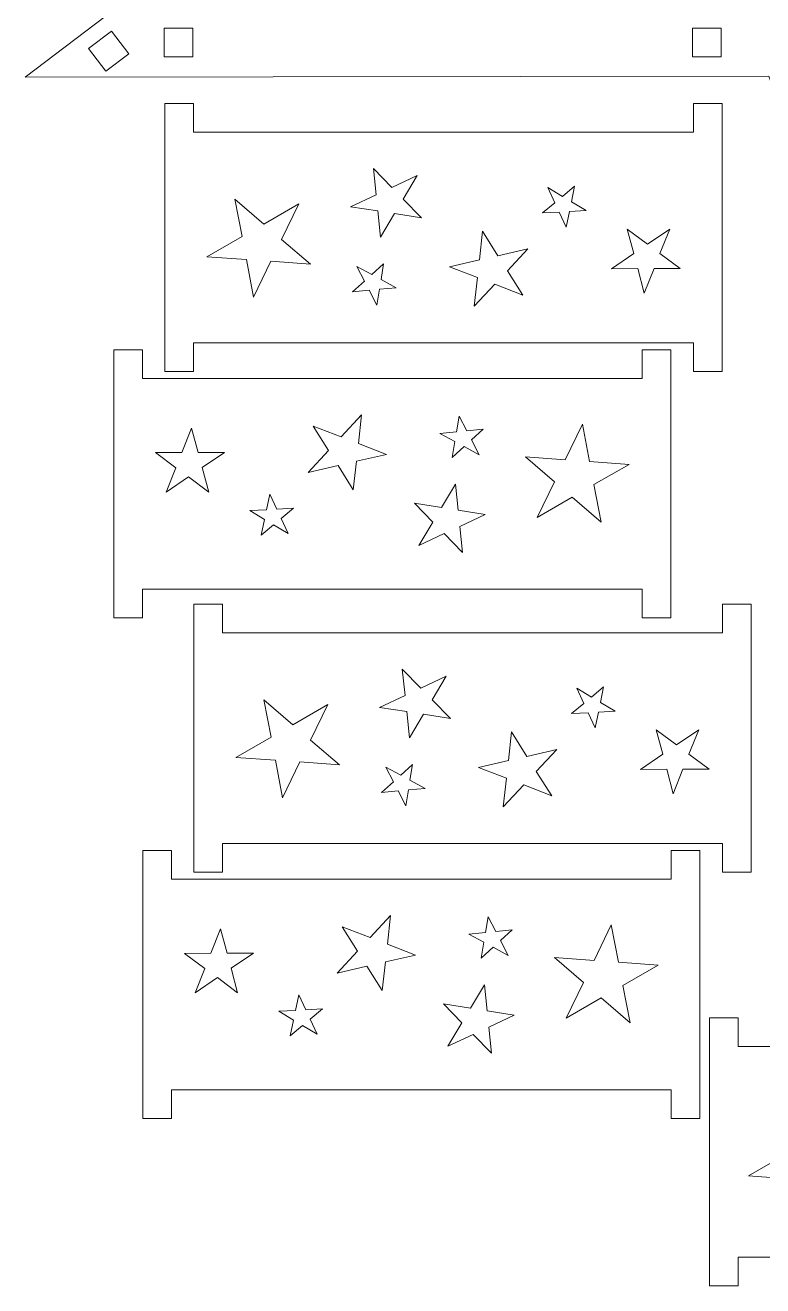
# Model space of a CAD drawing. Header units: centimetres. Extents: x -13.8 to 19.8, y -12.5 to 14.1.
# Drawn here: x -13.78 to -6.06, y -12.51 to 0.7 of the extents above; entities that cross this region are included whole.
import ezdxf

# ---------------------------------------------------------------- set-up
doc = ezdxf.new("R2010")
doc.units = ezdxf.units.CM
doc.header["$MEASUREMENT"] = 0
doc.layers.add('layer 1', color=7, linetype='Continuous')

msp = doc.modelspace()

# ---------------------------------------------------------------- linework, layer by layer
at = {"layer": 'layer 1', "color": 250, "lineweight": 9}
for points, knots in [([(-10.37782, 12.06077), (-10.37782, 12.06077), (-7.68967, 4.78115), (-7.68967, 4.78115), (-7.68967, 4.78115), (-7.68967, 4.78115), (-13.78205, 0.15455), (-13.78205, 0.15455), (-13.78205, 0.15455), (-13.78205, 0.15455), (-5.9945, 0.16316), (-5.9945, 0.16316), (-5.9945, 0.16316), (-5.9945, 0.16316), (-3.24937, -7.35804), (-3.24937, -7.35804), (-3.24937, -7.35804), (-3.24937, -7.35804), (-1.20956, 0.15915), (-1.20956, 0.15915), (-1.20956, 0.15915), (-1.20956, 0.15915), (6.57943, 0.13739), (6.57943, 0.13739), (6.57943, 0.13739), (6.57943, 0.13739), (0.05254, 4.77463), (0.05254, 4.77463), (0.05254, 4.77463), (0.05254, 4.77463), (2.05907, 12.06077), (2.05907, 12.06077), (2.05907, 12.06077), (2.05907, 12.06077), (1.83011, 12.06077), (1.83011, 12.06077), (1.83011, 12.06077), (1.83011, 12.06077), (-3.95239, 7.6312), (-3.95239, 7.6312), (-3.95239, 7.6312), (-3.95239, 7.6312), (-10.13861, 12.06077), (-10.13861, 12.06077), (-10.13861, 12.06077), (-10.13861, 12.06077), (-10.37782, 12.06077), (-10.37782, 12.06077)], [0, 0, 0, 0, 0.07692308, 0.07692308, 0.07692308, 0.07692308, 0.15384615, 0.15384615, 0.15384615, 0.15384615, 0.23076923, 0.23076923, 0.23076923, 0.23076923, 0.30769231, 0.30769231, 0.30769231, 0.30769231, 0.38461538, 0.38461538, 0.38461538, 0.38461538, 0.46153846, 0.46153846, 0.46153846, 0.46153846, 0.53846154, 0.53846154, 0.53846154, 0.53846154, 0.61538462, 0.61538462, 0.61538462, 0.61538462, 0.69230769, 0.69230769, 0.69230769, 0.69230769, 0.76923077, 0.76923077, 0.76923077, 0.76923077, 0.84615385, 0.84615385, 0.84615385, 0.84615385, 1, 1, 1, 1]), ([(-12.32833, 0.36815), (-12.32833, 0.36815), (-12.02833, 0.36815), (-12.02833, 0.36815), (-12.02833, 0.36815), (-12.02833, 0.36815), (-12.02833, 0.66815), (-12.02833, 0.66815), (-12.02833, 0.66815), (-12.02833, 0.66815), (-12.32833, 0.66815), (-12.32833, 0.66815), (-12.32833, 0.66815), (-12.32833, 0.66815), (-12.32833, 0.36815), (-12.32833, 0.36815)], [0, 0, 0, 0, 0.2, 0.2, 0.2, 0.2, 0.4, 0.4, 0.4, 0.4, 0.6, 0.6, 0.6, 0.6, 1, 1, 1, 1]), ([(-6.79324, 0.36815), (-6.79324, 0.36815), (-6.49324, 0.36815), (-6.49324, 0.36815), (-6.49324, 0.36815), (-6.49324, 0.36815), (-6.49324, 0.66815), (-6.49324, 0.66815), (-6.49324, 0.66815), (-6.49324, 0.66815), (-6.79324, 0.66815), (-6.79324, 0.66815), (-6.79324, 0.66815), (-6.79324, 0.66815), (-6.79324, 0.36815), (-6.79324, 0.36815)], [0, 0, 0, 0, 0.2, 0.2, 0.2, 0.2, 0.4, 0.4, 0.4, 0.4, 0.6, 0.6, 0.6, 0.6, 1, 1, 1, 1]), ([(-13.11817, 0.45519), (-13.11817, 0.45519), (-12.87963, 0.63712), (-12.87963, 0.63712), (-12.87963, 0.63712), (-12.87963, 0.63712), (-12.6977, 0.39856), (-12.6977, 0.39856), (-12.6977, 0.39856), (-12.6977, 0.39856), (-12.93626, 0.21665), (-12.93626, 0.21665), (-12.93626, 0.21665), (-12.93626, 0.21665), (-13.11817, 0.45519), (-13.11817, 0.45519)], [0, 0, 0, 0, 0.2, 0.2, 0.2, 0.2, 0.4, 0.4, 0.4, 0.4, 0.6, 0.6, 0.6, 0.6, 1, 1, 1, 1]), ([(-12.01838, -0.42114), (-12.01838, -0.42114), (-6.7833, -0.42114), (-6.7833, -0.42114), (-6.7833, -0.42114), (-6.7833, -0.42114), (-6.7833, -0.1213), (-6.7833, -0.1213), (-6.7833, -0.1213), (-6.7833, -0.1213), (-6.4833, -0.1213), (-6.4833, -0.1213), (-6.4833, -0.1213), (-6.4833, -1.05719), (-6.48329, -1.99307), (-6.48329, -2.92895), (-6.48329, -2.92895), (-6.48329, -2.92895), (-6.78329, -2.92897), (-6.78329, -2.92897), (-6.78329, -2.92897), (-6.78329, -2.92897), (-6.78329, -2.62912), (-6.78329, -2.62912), (-6.78329, -2.62912), (-6.78329, -2.62912), (-12.01839, -2.62912), (-12.01839, -2.62912), (-12.01839, -2.62912), (-12.01839, -2.62912), (-12.01838, -2.92897), (-12.01838, -2.92897), (-12.01838, -2.92897), (-12.01838, -2.92897), (-12.31839, -2.92897), (-12.31839, -2.92897), (-12.31839, -2.92897), (-12.31839, -1.99309), (-12.31839, -1.05719), (-12.31839, -0.12131), (-12.31839, -0.12131), (-12.31839, -0.12131), (-12.01839, -0.1213), (-12.01839, -0.1213), (-12.01839, -0.1213), (-12.01839, -0.1213), (-12.01838, -0.42114), (-12.01838, -0.42114)], [0, 0, 0, 0, 0.07692308, 0.07692308, 0.07692308, 0.07692308, 0.15384615, 0.15384615, 0.15384615, 0.15384615, 0.23076923, 0.23076923, 0.23076923, 0.23076923, 0.30769231, 0.30769231, 0.30769231, 0.30769231, 0.38461538, 0.38461538, 0.38461538, 0.38461538, 0.46153846, 0.46153846, 0.46153846, 0.46153846, 0.53846154, 0.53846154, 0.53846154, 0.53846154, 0.61538462, 0.61538462, 0.61538462, 0.61538462, 0.69230769, 0.69230769, 0.69230769, 0.69230769, 0.76923077, 0.76923077, 0.76923077, 0.76923077, 0.84615385, 0.84615385, 0.84615385, 0.84615385, 1, 1, 1, 1]), ([(-10.13649, -0.8045), (-10.13649, -0.8045), (-9.94402, -1.00228), (-9.94402, -1.00228), (-9.94402, -1.00228), (-9.94402, -1.00228), (-9.67773, -0.87697), (-9.67773, -0.87697), (-9.67773, -0.87697), (-9.67773, -0.87697), (-9.82551, -1.12357), (-9.82551, -1.12357), (-9.82551, -1.12357), (-9.82551, -1.12357), (-9.6322, -1.32063), (-9.6322, -1.32063), (-9.6322, -1.32063), (-9.6322, -1.32063), (-9.91601, -1.27524), (-9.91601, -1.27524), (-9.91601, -1.27524), (-9.91601, -1.27524), (-10.06282, -1.52232), (-10.06282, -1.52232), (-10.06282, -1.52232), (-10.06282, -1.52232), (-10.09045, -1.24768), (-10.09045, -1.24768), (-10.09045, -1.24768), (-10.09045, -1.24768), (-10.37451, -1.20335), (-10.37451, -1.20335), (-10.37451, -1.20335), (-10.37451, -1.20335), (-10.10778, -1.07899), (-10.10778, -1.07899), (-10.10778, -1.07899), (-10.10778, -1.07899), (-10.13649, -0.8045), (-10.13649, -0.8045)], [0, 0, 0, 0, 0.09090909, 0.09090909, 0.09090909, 0.09090909, 0.18181818, 0.18181818, 0.18181818, 0.18181818, 0.27272727, 0.27272727, 0.27272727, 0.27272727, 0.36363636, 0.36363636, 0.36363636, 0.36363636, 0.45454545, 0.45454545, 0.45454545, 0.45454545, 0.54545455, 0.54545455, 0.54545455, 0.54545455, 0.63636364, 0.63636364, 0.63636364, 0.63636364, 0.72727273, 0.72727273, 0.72727273, 0.72727273, 0.81818182, 0.81818182, 0.81818182, 0.81818182, 1, 1, 1, 1]), ([(-8.02843, -0.98751), (-8.02843, -0.98751), (-8.0628, -1.15186), (-8.0628, -1.15186), (-8.0628, -1.15186), (-8.0628, -1.15186), (-7.90907, -1.24362), (-7.90907, -1.24362), (-7.90907, -1.24362), (-7.90907, -1.24362), (-8.08371, -1.25288), (-8.08371, -1.25288), (-8.08371, -1.25288), (-8.08371, -1.25288), (-8.11743, -1.4174), (-8.11743, -1.4174), (-8.11743, -1.4174), (-8.11743, -1.4174), (-8.19099, -1.25877), (-8.19099, -1.25877), (-8.19099, -1.25877), (-8.19099, -1.25877), (-8.36556, -1.26869), (-8.36556, -1.26869), (-8.36556, -1.26869), (-8.36556, -1.26869), (-8.2364, -1.1614), (-8.2364, -1.1614), (-8.2364, -1.1614), (-8.2364, -1.1614), (-8.31058, -1.00301), (-8.31058, -1.00301), (-8.31058, -1.00301), (-8.31058, -1.00301), (-8.15716, -1.09532), (-8.15716, -1.09532), (-8.15716, -1.09532), (-8.15716, -1.09532), (-8.02843, -0.98751), (-8.02843, -0.98751)], [0, 0, 0, 0, 0.09090909, 0.09090909, 0.09090909, 0.09090909, 0.18181818, 0.18181818, 0.18181818, 0.18181818, 0.27272727, 0.27272727, 0.27272727, 0.27272727, 0.36363636, 0.36363636, 0.36363636, 0.36363636, 0.45454545, 0.45454545, 0.45454545, 0.45454545, 0.54545455, 0.54545455, 0.54545455, 0.54545455, 0.63636364, 0.63636364, 0.63636364, 0.63636364, 0.72727273, 0.72727273, 0.72727273, 0.72727273, 0.81818182, 0.81818182, 0.81818182, 0.81818182, 1, 1, 1, 1]), ([(-11.58671, -1.12291), (-11.58671, -1.12291), (-11.28462, -1.38481), (-11.28462, -1.38481), (-11.28462, -1.38481), (-11.28462, -1.38481), (-10.91658, -1.17144), (-10.91658, -1.17144), (-10.91658, -1.17144), (-10.91658, -1.17144), (-11.09868, -1.54533), (-11.09868, -1.54533), (-11.09868, -1.54533), (-11.09868, -1.54533), (-10.79546, -1.80605), (-10.79546, -1.80605), (-10.79546, -1.80605), (-10.79546, -1.80605), (-11.2101, -1.77523), (-11.2101, -1.77523), (-11.2101, -1.77523), (-11.2101, -1.77523), (-11.39074, -2.14972), (-11.39074, -2.14972), (-11.39074, -2.14972), (-11.39074, -2.14972), (-11.46491, -1.7568), (-11.46491, -1.7568), (-11.46491, -1.7568), (-11.46491, -1.7568), (-11.87975, -1.72753), (-11.87975, -1.72753), (-11.87975, -1.72753), (-11.87975, -1.72753), (-11.51096, -1.5155), (-11.51096, -1.5155), (-11.51096, -1.5155), (-11.51096, -1.5155), (-11.58671, -1.12291), (-11.58671, -1.12291)], [0, 0, 0, 0, 0.09090909, 0.09090909, 0.09090909, 0.09090909, 0.18181818, 0.18181818, 0.18181818, 0.18181818, 0.27272727, 0.27272727, 0.27272727, 0.27272727, 0.36363636, 0.36363636, 0.36363636, 0.36363636, 0.45454545, 0.45454545, 0.45454545, 0.45454545, 0.54545455, 0.54545455, 0.54545455, 0.54545455, 0.63636364, 0.63636364, 0.63636364, 0.63636364, 0.72727273, 0.72727273, 0.72727273, 0.72727273, 0.81818182, 0.81818182, 0.81818182, 0.81818182, 1, 1, 1, 1]), ([(-7.47791, -1.43851), (-7.47791, -1.43851), (-7.26558, -1.59659), (-7.26558, -1.59659), (-7.26558, -1.59659), (-7.26558, -1.59659), (-7.03242, -1.43749), (-7.03242, -1.43749), (-7.03242, -1.43749), (-7.03242, -1.43749), (-7.13491, -1.69347), (-7.13491, -1.69347), (-7.13491, -1.69347), (-7.13491, -1.69347), (-6.92191, -1.85072), (-6.92191, -1.85072), (-6.92191, -1.85072), (-6.92191, -1.85072), (-7.1976, -1.85085), (-7.1976, -1.85085), (-7.1976, -1.85085), (-7.1976, -1.85085), (-7.29912, -2.10718), (-7.29912, -2.10718), (-7.29912, -2.10718), (-7.29912, -2.10718), (-7.36699, -1.85125), (-7.36699, -1.85125), (-7.36699, -1.85125), (-7.36699, -1.85125), (-7.64274, -1.85241), (-7.64274, -1.85241), (-7.64274, -1.85241), (-7.64274, -1.85241), (-7.40901, -1.69412), (-7.40901, -1.69412), (-7.40901, -1.69412), (-7.40901, -1.69412), (-7.47791, -1.43851), (-7.47791, -1.43851)], [0, 0, 0, 0, 0.09090909, 0.09090909, 0.09090909, 0.09090909, 0.18181818, 0.18181818, 0.18181818, 0.18181818, 0.27272727, 0.27272727, 0.27272727, 0.27272727, 0.36363636, 0.36363636, 0.36363636, 0.36363636, 0.45454545, 0.45454545, 0.45454545, 0.45454545, 0.54545455, 0.54545455, 0.54545455, 0.54545455, 0.63636364, 0.63636364, 0.63636364, 0.63636364, 0.72727273, 0.72727273, 0.72727273, 0.72727273, 0.81818182, 0.81818182, 0.81818182, 0.81818182, 1, 1, 1, 1]), ([(-8.99235, -1.45977), (-8.99235, -1.45977), (-8.83219, -1.71633), (-8.83219, -1.71633), (-8.83219, -1.71633), (-8.83219, -1.71633), (-8.51863, -1.64394), (-8.51863, -1.64394), (-8.51863, -1.64394), (-8.51863, -1.64394), (-8.73347, -1.87376), (-8.73347, -1.87376), (-8.73347, -1.87376), (-8.73347, -1.87376), (-8.57225, -2.12972), (-8.57225, -2.12972), (-8.57225, -2.12972), (-8.57225, -2.12972), (-8.8652, -2.01521), (-8.8652, -2.01521), (-8.8652, -2.01521), (-8.8652, -2.01521), (-9.0791, -2.24576), (-9.0791, -2.24576), (-9.0791, -2.24576), (-9.0791, -2.24576), (-9.04532, -1.94517), (-9.04532, -1.94517), (-9.04532, -1.94517), (-9.04532, -1.94517), (-9.33874, -1.83172), (-9.33874, -1.83172), (-9.33874, -1.83172), (-9.33874, -1.83172), (-9.02492, -1.76046), (-9.02492, -1.76046), (-9.02492, -1.76046), (-9.02492, -1.76046), (-8.99235, -1.45977), (-8.99235, -1.45977)], [0, 0, 0, 0, 0.09090909, 0.09090909, 0.09090909, 0.09090909, 0.18181818, 0.18181818, 0.18181818, 0.18181818, 0.27272727, 0.27272727, 0.27272727, 0.27272727, 0.36363636, 0.36363636, 0.36363636, 0.36363636, 0.45454545, 0.45454545, 0.45454545, 0.45454545, 0.54545455, 0.54545455, 0.54545455, 0.54545455, 0.63636364, 0.63636364, 0.63636364, 0.63636364, 0.72727273, 0.72727273, 0.72727273, 0.72727273, 0.81818182, 0.81818182, 0.81818182, 0.81818182, 1, 1, 1, 1]), ([(-10.02891, -1.80093), (-10.02891, -1.80093), (-10.05626, -1.9666), (-10.05626, -1.9666), (-10.05626, -1.9666), (-10.05626, -1.9666), (-9.89877, -2.05176), (-9.89877, -2.05176), (-9.89877, -2.05176), (-9.89877, -2.05176), (-10.07285, -2.06841), (-10.07285, -2.06841), (-10.07285, -2.06841), (-10.07285, -2.06841), (-10.09956, -2.2342), (-10.09956, -2.2342), (-10.09956, -2.2342), (-10.09956, -2.2342), (-10.1798, -2.07884), (-10.1798, -2.07884), (-10.1798, -2.07884), (-10.1798, -2.07884), (-10.35379, -2.09617), (-10.35379, -2.09617), (-10.35379, -2.09617), (-10.35379, -2.09617), (-10.22927, -1.9835), (-10.22927, -1.9835), (-10.22927, -1.9835), (-10.22927, -1.9835), (-10.31013, -1.82839), (-10.31013, -1.82839), (-10.31013, -1.82839), (-10.31013, -1.82839), (-10.15293, -1.9141), (-10.15293, -1.9141), (-10.15293, -1.9141), (-10.15293, -1.9141), (-10.02891, -1.80093), (-10.02891, -1.80093)], [0, 0, 0, 0, 0.09090909, 0.09090909, 0.09090909, 0.09090909, 0.18181818, 0.18181818, 0.18181818, 0.18181818, 0.27272727, 0.27272727, 0.27272727, 0.27272727, 0.36363636, 0.36363636, 0.36363636, 0.36363636, 0.45454545, 0.45454545, 0.45454545, 0.45454545, 0.54545455, 0.54545455, 0.54545455, 0.54545455, 0.63636364, 0.63636364, 0.63636364, 0.63636364, 0.72727273, 0.72727273, 0.72727273, 0.72727273, 0.81818182, 0.81818182, 0.81818182, 0.81818182, 1, 1, 1, 1]), ([(-7.3203, -5.20908), (-7.3203, -5.20908), (-12.55539, -5.20908), (-12.55539, -5.20908), (-12.55539, -5.20908), (-12.55539, -5.20908), (-12.55539, -5.50892), (-12.55539, -5.50892), (-12.55539, -5.50892), (-12.55539, -5.50892), (-12.85539, -5.50892), (-12.85539, -5.50892), (-12.85539, -5.50892), (-12.85539, -4.57304), (-12.85539, -3.63715), (-12.85539, -2.70127), (-12.85539, -2.70127), (-12.85539, -2.70127), (-12.55539, -2.70127), (-12.55539, -2.70127), (-12.55539, -2.70127), (-12.55539, -2.70127), (-12.55539, -3.00111), (-12.55539, -3.00111), (-12.55539, -3.00111), (-12.55539, -3.00111), (-7.3203, -3.00111), (-7.3203, -3.00111), (-7.3203, -3.00111), (-7.3203, -3.00111), (-7.3203, -2.70127), (-7.3203, -2.70127), (-7.3203, -2.70127), (-7.3203, -2.70127), (-7.0203, -2.70127), (-7.0203, -2.70127), (-7.0203, -2.70127), (-7.0203, -3.63715), (-7.0203, -4.57304), (-7.02031, -5.50892), (-7.02031, -5.50892), (-7.02031, -5.50892), (-7.32031, -5.50892), (-7.32031, -5.50892), (-7.32031, -5.50892), (-7.32031, -5.50892), (-7.3203, -5.20908), (-7.3203, -5.20908)], [0, 0, 0, 0, 0.07692308, 0.07692308, 0.07692308, 0.07692308, 0.15384615, 0.15384615, 0.15384615, 0.15384615, 0.23076923, 0.23076923, 0.23076923, 0.23076923, 0.30769231, 0.30769231, 0.30769231, 0.30769231, 0.38461538, 0.38461538, 0.38461538, 0.38461538, 0.46153846, 0.46153846, 0.46153846, 0.46153846, 0.53846154, 0.53846154, 0.53846154, 0.53846154, 0.61538462, 0.61538462, 0.61538462, 0.61538462, 0.69230769, 0.69230769, 0.69230769, 0.69230769, 0.76923077, 0.76923077, 0.76923077, 0.76923077, 0.84615385, 0.84615385, 0.84615385, 0.84615385, 1, 1, 1, 1]), ([(-10.34634, -4.17046), (-10.34634, -4.17046), (-10.5065, -3.9139), (-10.5065, -3.9139), (-10.5065, -3.9139), (-10.5065, -3.9139), (-10.82005, -3.98628), (-10.82005, -3.98628), (-10.82005, -3.98628), (-10.82005, -3.98628), (-10.60521, -3.75646), (-10.60521, -3.75646), (-10.60521, -3.75646), (-10.60521, -3.75646), (-10.76643, -3.50051), (-10.76643, -3.50051), (-10.76643, -3.50051), (-10.76643, -3.50051), (-10.47349, -3.61503), (-10.47349, -3.61503), (-10.47349, -3.61503), (-10.47349, -3.61503), (-10.25959, -3.38447), (-10.25959, -3.38447), (-10.25959, -3.38447), (-10.25959, -3.38447), (-10.29337, -3.68507), (-10.29337, -3.68507), (-10.29337, -3.68507), (-10.29337, -3.68507), (-9.99994, -3.79852), (-9.99994, -3.79852), (-9.99994, -3.79852), (-9.99994, -3.79852), (-10.31376, -3.86977), (-10.31376, -3.86977), (-10.31376, -3.86977), (-10.31376, -3.86977), (-10.34634, -4.17046), (-10.34634, -4.17046)], [0, 0, 0, 0, 0.09090909, 0.09090909, 0.09090909, 0.09090909, 0.18181818, 0.18181818, 0.18181818, 0.18181818, 0.27272727, 0.27272727, 0.27272727, 0.27272727, 0.36363636, 0.36363636, 0.36363636, 0.36363636, 0.45454545, 0.45454545, 0.45454545, 0.45454545, 0.54545455, 0.54545455, 0.54545455, 0.54545455, 0.63636364, 0.63636364, 0.63636364, 0.63636364, 0.72727273, 0.72727273, 0.72727273, 0.72727273, 0.81818182, 0.81818182, 0.81818182, 0.81818182, 1, 1, 1, 1]), ([(-9.30979, -3.82929), (-9.30979, -3.82929), (-9.28243, -3.66363), (-9.28243, -3.66363), (-9.28243, -3.66363), (-9.28243, -3.66363), (-9.43993, -3.57848), (-9.43993, -3.57848), (-9.43993, -3.57848), (-9.43993, -3.57848), (-9.26583, -3.56181), (-9.26583, -3.56181), (-9.26583, -3.56181), (-9.26583, -3.56181), (-9.23913, -3.39603), (-9.23913, -3.39603), (-9.23913, -3.39603), (-9.23913, -3.39603), (-9.15891, -3.55138), (-9.15891, -3.55138), (-9.15891, -3.55138), (-9.15891, -3.55138), (-8.9849, -3.53406), (-8.9849, -3.53406), (-8.9849, -3.53406), (-8.9849, -3.53406), (-9.10942, -3.64673), (-9.10942, -3.64673), (-9.10942, -3.64673), (-9.10942, -3.64673), (-9.02855, -3.80184), (-9.02855, -3.80184), (-9.02855, -3.80184), (-9.02855, -3.80184), (-9.18576, -3.71613), (-9.18576, -3.71613), (-9.18576, -3.71613), (-9.18576, -3.71613), (-9.30979, -3.82929), (-9.30979, -3.82929)], [0, 0, 0, 0, 0.09090909, 0.09090909, 0.09090909, 0.09090909, 0.18181818, 0.18181818, 0.18181818, 0.18181818, 0.27272727, 0.27272727, 0.27272727, 0.27272727, 0.36363636, 0.36363636, 0.36363636, 0.36363636, 0.45454545, 0.45454545, 0.45454545, 0.45454545, 0.54545455, 0.54545455, 0.54545455, 0.54545455, 0.63636364, 0.63636364, 0.63636364, 0.63636364, 0.72727273, 0.72727273, 0.72727273, 0.72727273, 0.81818182, 0.81818182, 0.81818182, 0.81818182, 1, 1, 1, 1]), ([(-11.86078, -4.19171), (-11.86078, -4.19171), (-12.0731, -4.03363), (-12.0731, -4.03363), (-12.0731, -4.03363), (-12.0731, -4.03363), (-12.30627, -4.19275), (-12.30627, -4.19275), (-12.30627, -4.19275), (-12.30627, -4.19275), (-12.20377, -3.93675), (-12.20377, -3.93675), (-12.20377, -3.93675), (-12.20377, -3.93675), (-12.41677, -3.77952), (-12.41677, -3.77952), (-12.41677, -3.77952), (-12.41677, -3.77952), (-12.14108, -3.77939), (-12.14108, -3.77939), (-12.14108, -3.77939), (-12.14108, -3.77939), (-12.03958, -3.52306), (-12.03958, -3.52306), (-12.03958, -3.52306), (-12.03958, -3.52306), (-11.9717, -3.77898), (-11.9717, -3.77898), (-11.9717, -3.77898), (-11.9717, -3.77898), (-11.69595, -3.77782), (-11.69595, -3.77782), (-11.69595, -3.77782), (-11.69595, -3.77782), (-11.92967, -3.93611), (-11.92967, -3.93611), (-11.92967, -3.93611), (-11.92967, -3.93611), (-11.86078, -4.19171), (-11.86078, -4.19171)], [0, 0, 0, 0, 0.09090909, 0.09090909, 0.09090909, 0.09090909, 0.18181818, 0.18181818, 0.18181818, 0.18181818, 0.27272727, 0.27272727, 0.27272727, 0.27272727, 0.36363636, 0.36363636, 0.36363636, 0.36363636, 0.45454545, 0.45454545, 0.45454545, 0.45454545, 0.54545455, 0.54545455, 0.54545455, 0.54545455, 0.63636364, 0.63636364, 0.63636364, 0.63636364, 0.72727273, 0.72727273, 0.72727273, 0.72727273, 0.81818182, 0.81818182, 0.81818182, 0.81818182, 1, 1, 1, 1]), ([(-7.75197, -4.50731), (-7.75197, -4.50731), (-8.05407, -4.24542), (-8.05407, -4.24542), (-8.05407, -4.24542), (-8.05407, -4.24542), (-8.4221, -4.45879), (-8.4221, -4.45879), (-8.4221, -4.45879), (-8.4221, -4.45879), (-8.24002, -4.08489), (-8.24002, -4.08489), (-8.24002, -4.08489), (-8.24002, -4.08489), (-8.54323, -3.82418), (-8.54323, -3.82418), (-8.54323, -3.82418), (-8.54323, -3.82418), (-8.12859, -3.855), (-8.12859, -3.855), (-8.12859, -3.855), (-8.12859, -3.855), (-7.94796, -3.4805), (-7.94796, -3.4805), (-7.94796, -3.4805), (-7.94796, -3.4805), (-7.87379, -3.87344), (-7.87379, -3.87344), (-7.87379, -3.87344), (-7.87379, -3.87344), (-7.45894, -3.9027), (-7.45894, -3.9027), (-7.45894, -3.9027), (-7.45894, -3.9027), (-7.82772, -4.11474), (-7.82772, -4.11474), (-7.82772, -4.11474), (-7.82772, -4.11474), (-7.75197, -4.50731), (-7.75197, -4.50731)], [0, 0, 0, 0, 0.09090909, 0.09090909, 0.09090909, 0.09090909, 0.18181818, 0.18181818, 0.18181818, 0.18181818, 0.27272727, 0.27272727, 0.27272727, 0.27272727, 0.36363636, 0.36363636, 0.36363636, 0.36363636, 0.45454545, 0.45454545, 0.45454545, 0.45454545, 0.54545455, 0.54545455, 0.54545455, 0.54545455, 0.63636364, 0.63636364, 0.63636364, 0.63636364, 0.72727273, 0.72727273, 0.72727273, 0.72727273, 0.81818182, 0.81818182, 0.81818182, 0.81818182, 1, 1, 1, 1]), ([(-11.31025, -4.64273), (-11.31025, -4.64273), (-11.27588, -4.47837), (-11.27588, -4.47837), (-11.27588, -4.47837), (-11.27588, -4.47837), (-11.42963, -4.38661), (-11.42963, -4.38661), (-11.42963, -4.38661), (-11.42963, -4.38661), (-11.25498, -4.37735), (-11.25498, -4.37735), (-11.25498, -4.37735), (-11.25498, -4.37735), (-11.22128, -4.21283), (-11.22128, -4.21283), (-11.22128, -4.21283), (-11.22128, -4.21283), (-11.14769, -4.37145), (-11.14769, -4.37145), (-11.14769, -4.37145), (-11.14769, -4.37145), (-10.97312, -4.36154), (-10.97312, -4.36154), (-10.97312, -4.36154), (-10.97312, -4.36154), (-11.10231, -4.46883), (-11.10231, -4.46883), (-11.10231, -4.46883), (-11.10231, -4.46883), (-11.02811, -4.62722), (-11.02811, -4.62722), (-11.02811, -4.62722), (-11.02811, -4.62722), (-11.18153, -4.53491), (-11.18153, -4.53491), (-11.18153, -4.53491), (-11.18153, -4.53491), (-11.31025, -4.64273), (-11.31025, -4.64273)], [0, 0, 0, 0, 0.09090909, 0.09090909, 0.09090909, 0.09090909, 0.18181818, 0.18181818, 0.18181818, 0.18181818, 0.27272727, 0.27272727, 0.27272727, 0.27272727, 0.36363636, 0.36363636, 0.36363636, 0.36363636, 0.45454545, 0.45454545, 0.45454545, 0.45454545, 0.54545455, 0.54545455, 0.54545455, 0.54545455, 0.63636364, 0.63636364, 0.63636364, 0.63636364, 0.72727273, 0.72727273, 0.72727273, 0.72727273, 0.81818182, 0.81818182, 0.81818182, 0.81818182, 1, 1, 1, 1]), ([(-9.2022, -4.82573), (-9.2022, -4.82573), (-9.39466, -4.62794), (-9.39466, -4.62794), (-9.39466, -4.62794), (-9.39466, -4.62794), (-9.66096, -4.75325), (-9.66096, -4.75325), (-9.66096, -4.75325), (-9.66096, -4.75325), (-9.51318, -4.50666), (-9.51318, -4.50666), (-9.51318, -4.50666), (-9.51318, -4.50666), (-9.70648, -4.30961), (-9.70648, -4.30961), (-9.70648, -4.30961), (-9.70648, -4.30961), (-9.42268, -4.35501), (-9.42268, -4.35501), (-9.42268, -4.35501), (-9.42268, -4.35501), (-9.27586, -4.10791), (-9.27586, -4.10791), (-9.27586, -4.10791), (-9.27586, -4.10791), (-9.24824, -4.38255), (-9.24824, -4.38255), (-9.24824, -4.38255), (-9.24824, -4.38255), (-8.96419, -4.42688), (-8.96419, -4.42688), (-8.96419, -4.42688), (-8.96419, -4.42688), (-9.23091, -4.55124), (-9.23091, -4.55124), (-9.23091, -4.55124), (-9.23091, -4.55124), (-9.2022, -4.82573), (-9.2022, -4.82573)], [0, 0, 0, 0, 0.09090909, 0.09090909, 0.09090909, 0.09090909, 0.18181818, 0.18181818, 0.18181818, 0.18181818, 0.27272727, 0.27272727, 0.27272727, 0.27272727, 0.36363636, 0.36363636, 0.36363636, 0.36363636, 0.45454545, 0.45454545, 0.45454545, 0.45454545, 0.54545455, 0.54545455, 0.54545455, 0.54545455, 0.63636364, 0.63636364, 0.63636364, 0.63636364, 0.72727273, 0.72727273, 0.72727273, 0.72727273, 0.81818182, 0.81818182, 0.81818182, 0.81818182, 1, 1, 1, 1]), ([(-11.71496, -5.66565), (-11.71496, -5.66565), (-6.47988, -5.66565), (-6.47988, -5.66565), (-6.47988, -5.66565), (-6.47988, -5.66565), (-6.47988, -5.36581), (-6.47988, -5.36581), (-6.47988, -5.36581), (-6.47988, -5.36581), (-6.17988, -5.36581), (-6.17988, -5.36581), (-6.17988, -5.36581), (-6.17988, -6.3017), (-6.17987, -7.23758), (-6.17987, -8.17346), (-6.17987, -8.17346), (-6.17987, -8.17346), (-6.47987, -8.17348), (-6.47987, -8.17348), (-6.47987, -8.17348), (-6.47987, -8.17348), (-6.47987, -7.87363), (-6.47987, -7.87363), (-6.47987, -7.87363), (-6.47987, -7.87363), (-11.71497, -7.87363), (-11.71497, -7.87363), (-11.71497, -7.87363), (-11.71497, -7.87363), (-11.71496, -8.17348), (-11.71496, -8.17348), (-11.71496, -8.17348), (-11.71496, -8.17348), (-12.01497, -8.17348), (-12.01497, -8.17348), (-12.01497, -8.17348), (-12.01497, -7.2376), (-12.01497, -6.3017), (-12.01497, -5.36582), (-12.01497, -5.36582), (-12.01497, -5.36582), (-11.71497, -5.36581), (-11.71497, -5.36581), (-11.71497, -5.36581), (-11.71497, -5.36581), (-11.71496, -5.66565), (-11.71496, -5.66565)], [0, 0, 0, 0, 0.07692308, 0.07692308, 0.07692308, 0.07692308, 0.15384615, 0.15384615, 0.15384615, 0.15384615, 0.23076923, 0.23076923, 0.23076923, 0.23076923, 0.30769231, 0.30769231, 0.30769231, 0.30769231, 0.38461538, 0.38461538, 0.38461538, 0.38461538, 0.46153846, 0.46153846, 0.46153846, 0.46153846, 0.53846154, 0.53846154, 0.53846154, 0.53846154, 0.61538462, 0.61538462, 0.61538462, 0.61538462, 0.69230769, 0.69230769, 0.69230769, 0.69230769, 0.76923077, 0.76923077, 0.76923077, 0.76923077, 0.84615385, 0.84615385, 0.84615385, 0.84615385, 1, 1, 1, 1]), ([(-9.83307, -6.04901), (-9.83307, -6.04901), (-9.6406, -6.24679), (-9.6406, -6.24679), (-9.6406, -6.24679), (-9.6406, -6.24679), (-9.37431, -6.12148), (-9.37431, -6.12148), (-9.37431, -6.12148), (-9.37431, -6.12148), (-9.52209, -6.36808), (-9.52209, -6.36808), (-9.52209, -6.36808), (-9.52209, -6.36808), (-9.32878, -6.56514), (-9.32878, -6.56514), (-9.32878, -6.56514), (-9.32878, -6.56514), (-9.61259, -6.51975), (-9.61259, -6.51975), (-9.61259, -6.51975), (-9.61259, -6.51975), (-9.7594, -6.76683), (-9.7594, -6.76683), (-9.7594, -6.76683), (-9.7594, -6.76683), (-9.78703, -6.49219), (-9.78703, -6.49219), (-9.78703, -6.49219), (-9.78703, -6.49219), (-10.07109, -6.44786), (-10.07109, -6.44786), (-10.07109, -6.44786), (-10.07109, -6.44786), (-9.80436, -6.3235), (-9.80436, -6.3235), (-9.80436, -6.3235), (-9.80436, -6.3235), (-9.83307, -6.04901), (-9.83307, -6.04901)], [0, 0, 0, 0, 0.09090909, 0.09090909, 0.09090909, 0.09090909, 0.18181818, 0.18181818, 0.18181818, 0.18181818, 0.27272727, 0.27272727, 0.27272727, 0.27272727, 0.36363636, 0.36363636, 0.36363636, 0.36363636, 0.45454545, 0.45454545, 0.45454545, 0.45454545, 0.54545455, 0.54545455, 0.54545455, 0.54545455, 0.63636364, 0.63636364, 0.63636364, 0.63636364, 0.72727273, 0.72727273, 0.72727273, 0.72727273, 0.81818182, 0.81818182, 0.81818182, 0.81818182, 1, 1, 1, 1]), ([(-7.72501, -6.23202), (-7.72501, -6.23202), (-7.75938, -6.39637), (-7.75938, -6.39637), (-7.75938, -6.39637), (-7.75938, -6.39637), (-7.60565, -6.48813), (-7.60565, -6.48813), (-7.60565, -6.48813), (-7.60565, -6.48813), (-7.78029, -6.49739), (-7.78029, -6.49739), (-7.78029, -6.49739), (-7.78029, -6.49739), (-7.81401, -6.66191), (-7.81401, -6.66191), (-7.81401, -6.66191), (-7.81401, -6.66191), (-7.88757, -6.50328), (-7.88757, -6.50328), (-7.88757, -6.50328), (-7.88757, -6.50328), (-8.06214, -6.5132), (-8.06214, -6.5132), (-8.06214, -6.5132), (-8.06214, -6.5132), (-7.93298, -6.40591), (-7.93298, -6.40591), (-7.93298, -6.40591), (-7.93298, -6.40591), (-8.00716, -6.24752), (-8.00716, -6.24752), (-8.00716, -6.24752), (-8.00716, -6.24752), (-7.85374, -6.33983), (-7.85374, -6.33983), (-7.85374, -6.33983), (-7.85374, -6.33983), (-7.72501, -6.23202), (-7.72501, -6.23202)], [0, 0, 0, 0, 0.09090909, 0.09090909, 0.09090909, 0.09090909, 0.18181818, 0.18181818, 0.18181818, 0.18181818, 0.27272727, 0.27272727, 0.27272727, 0.27272727, 0.36363636, 0.36363636, 0.36363636, 0.36363636, 0.45454545, 0.45454545, 0.45454545, 0.45454545, 0.54545455, 0.54545455, 0.54545455, 0.54545455, 0.63636364, 0.63636364, 0.63636364, 0.63636364, 0.72727273, 0.72727273, 0.72727273, 0.72727273, 0.81818182, 0.81818182, 0.81818182, 0.81818182, 1, 1, 1, 1]), ([(-11.28329, -6.36742), (-11.28329, -6.36742), (-10.9812, -6.62932), (-10.9812, -6.62932), (-10.9812, -6.62932), (-10.9812, -6.62932), (-10.61316, -6.41595), (-10.61316, -6.41595), (-10.61316, -6.41595), (-10.61316, -6.41595), (-10.79526, -6.78984), (-10.79526, -6.78984), (-10.79526, -6.78984), (-10.79526, -6.78984), (-10.49204, -7.05056), (-10.49204, -7.05056), (-10.49204, -7.05056), (-10.49204, -7.05056), (-10.90668, -7.01974), (-10.90668, -7.01974), (-10.90668, -7.01974), (-10.90668, -7.01974), (-11.08732, -7.39423), (-11.08732, -7.39423), (-11.08732, -7.39423), (-11.08732, -7.39423), (-11.16149, -7.00131), (-11.16149, -7.00131), (-11.16149, -7.00131), (-11.16149, -7.00131), (-11.57633, -6.97204), (-11.57633, -6.97204), (-11.57633, -6.97204), (-11.57633, -6.97204), (-11.20754, -6.76001), (-11.20754, -6.76001), (-11.20754, -6.76001), (-11.20754, -6.76001), (-11.28329, -6.36742), (-11.28329, -6.36742)], [0, 0, 0, 0, 0.09090909, 0.09090909, 0.09090909, 0.09090909, 0.18181818, 0.18181818, 0.18181818, 0.18181818, 0.27272727, 0.27272727, 0.27272727, 0.27272727, 0.36363636, 0.36363636, 0.36363636, 0.36363636, 0.45454545, 0.45454545, 0.45454545, 0.45454545, 0.54545455, 0.54545455, 0.54545455, 0.54545455, 0.63636364, 0.63636364, 0.63636364, 0.63636364, 0.72727273, 0.72727273, 0.72727273, 0.72727273, 0.81818182, 0.81818182, 0.81818182, 0.81818182, 1, 1, 1, 1]), ([(-8.68893, -6.70428), (-8.68893, -6.70428), (-8.52877, -6.96084), (-8.52877, -6.96084), (-8.52877, -6.96084), (-8.52877, -6.96084), (-8.21521, -6.88845), (-8.21521, -6.88845), (-8.21521, -6.88845), (-8.21521, -6.88845), (-8.43005, -7.11827), (-8.43005, -7.11827), (-8.43005, -7.11827), (-8.43005, -7.11827), (-8.26883, -7.37423), (-8.26883, -7.37423), (-8.26883, -7.37423), (-8.26883, -7.37423), (-8.56178, -7.25972), (-8.56178, -7.25972), (-8.56178, -7.25972), (-8.56178, -7.25972), (-8.77568, -7.49027), (-8.77568, -7.49027), (-8.77568, -7.49027), (-8.77568, -7.49027), (-8.7419, -7.18968), (-8.7419, -7.18968), (-8.7419, -7.18968), (-8.7419, -7.18968), (-9.03532, -7.07623), (-9.03532, -7.07623), (-9.03532, -7.07623), (-9.03532, -7.07623), (-8.7215, -7.00497), (-8.7215, -7.00497), (-8.7215, -7.00497), (-8.7215, -7.00497), (-8.68893, -6.70428), (-8.68893, -6.70428)], [0, 0, 0, 0, 0.09090909, 0.09090909, 0.09090909, 0.09090909, 0.18181818, 0.18181818, 0.18181818, 0.18181818, 0.27272727, 0.27272727, 0.27272727, 0.27272727, 0.36363636, 0.36363636, 0.36363636, 0.36363636, 0.45454545, 0.45454545, 0.45454545, 0.45454545, 0.54545455, 0.54545455, 0.54545455, 0.54545455, 0.63636364, 0.63636364, 0.63636364, 0.63636364, 0.72727273, 0.72727273, 0.72727273, 0.72727273, 0.81818182, 0.81818182, 0.81818182, 0.81818182, 1, 1, 1, 1]), ([(-7.17449, -6.68302), (-7.17449, -6.68302), (-6.96216, -6.8411), (-6.96216, -6.8411), (-6.96216, -6.8411), (-6.96216, -6.8411), (-6.729, -6.682), (-6.729, -6.682), (-6.729, -6.682), (-6.729, -6.682), (-6.83149, -6.93798), (-6.83149, -6.93798), (-6.83149, -6.93798), (-6.83149, -6.93798), (-6.61849, -7.09523), (-6.61849, -7.09523), (-6.61849, -7.09523), (-6.61849, -7.09523), (-6.89418, -7.09536), (-6.89418, -7.09536), (-6.89418, -7.09536), (-6.89418, -7.09536), (-6.9957, -7.35169), (-6.9957, -7.35169), (-6.9957, -7.35169), (-6.9957, -7.35169), (-7.06357, -7.09576), (-7.06357, -7.09576), (-7.06357, -7.09576), (-7.06357, -7.09576), (-7.33932, -7.09692), (-7.33932, -7.09692), (-7.33932, -7.09692), (-7.33932, -7.09692), (-7.10559, -6.93863), (-7.10559, -6.93863), (-7.10559, -6.93863), (-7.10559, -6.93863), (-7.17449, -6.68302), (-7.17449, -6.68302)], [0, 0, 0, 0, 0.09090909, 0.09090909, 0.09090909, 0.09090909, 0.18181818, 0.18181818, 0.18181818, 0.18181818, 0.27272727, 0.27272727, 0.27272727, 0.27272727, 0.36363636, 0.36363636, 0.36363636, 0.36363636, 0.45454545, 0.45454545, 0.45454545, 0.45454545, 0.54545455, 0.54545455, 0.54545455, 0.54545455, 0.63636364, 0.63636364, 0.63636364, 0.63636364, 0.72727273, 0.72727273, 0.72727273, 0.72727273, 0.81818182, 0.81818182, 0.81818182, 0.81818182, 1, 1, 1, 1]), ([(-9.72549, -7.04544), (-9.72549, -7.04544), (-9.75284, -7.21111), (-9.75284, -7.21111), (-9.75284, -7.21111), (-9.75284, -7.21111), (-9.59535, -7.29627), (-9.59535, -7.29627), (-9.59535, -7.29627), (-9.59535, -7.29627), (-9.76943, -7.31292), (-9.76943, -7.31292), (-9.76943, -7.31292), (-9.76943, -7.31292), (-9.79614, -7.47871), (-9.79614, -7.47871), (-9.79614, -7.47871), (-9.79614, -7.47871), (-9.87638, -7.32335), (-9.87638, -7.32335), (-9.87638, -7.32335), (-9.87638, -7.32335), (-10.05037, -7.34068), (-10.05037, -7.34068), (-10.05037, -7.34068), (-10.05037, -7.34068), (-9.92585, -7.22801), (-9.92585, -7.22801), (-9.92585, -7.22801), (-9.92585, -7.22801), (-10.00671, -7.0729), (-10.00671, -7.0729), (-10.00671, -7.0729), (-10.00671, -7.0729), (-9.84951, -7.15861), (-9.84951, -7.15861), (-9.84951, -7.15861), (-9.84951, -7.15861), (-9.72549, -7.04544), (-9.72549, -7.04544)], [0, 0, 0, 0, 0.09090909, 0.09090909, 0.09090909, 0.09090909, 0.18181818, 0.18181818, 0.18181818, 0.18181818, 0.27272727, 0.27272727, 0.27272727, 0.27272727, 0.36363636, 0.36363636, 0.36363636, 0.36363636, 0.45454545, 0.45454545, 0.45454545, 0.45454545, 0.54545455, 0.54545455, 0.54545455, 0.54545455, 0.63636364, 0.63636364, 0.63636364, 0.63636364, 0.72727273, 0.72727273, 0.72727273, 0.72727273, 0.81818182, 0.81818182, 0.81818182, 0.81818182, 1, 1, 1, 1]), ([(-7.01688, -10.45359), (-7.01688, -10.45359), (-12.25197, -10.45359), (-12.25197, -10.45359), (-12.25197, -10.45359), (-12.25197, -10.45359), (-12.25197, -10.75343), (-12.25197, -10.75343), (-12.25197, -10.75343), (-12.25197, -10.75343), (-12.55197, -10.75343), (-12.55197, -10.75343), (-12.55197, -10.75343), (-12.55197, -9.81755), (-12.55197, -8.88166), (-12.55197, -7.94578), (-12.55197, -7.94578), (-12.55197, -7.94578), (-12.25197, -7.94578), (-12.25197, -7.94578), (-12.25197, -7.94578), (-12.25197, -7.94578), (-12.25197, -8.24562), (-12.25197, -8.24562), (-12.25197, -8.24562), (-12.25197, -8.24562), (-7.01688, -8.24562), (-7.01688, -8.24562), (-7.01688, -8.24562), (-7.01688, -8.24562), (-7.01688, -7.94578), (-7.01688, -7.94578), (-7.01688, -7.94578), (-7.01688, -7.94578), (-6.71688, -7.94578), (-6.71688, -7.94578), (-6.71688, -7.94578), (-6.71688, -8.88166), (-6.71688, -9.81755), (-6.71689, -10.75343), (-6.71689, -10.75343), (-6.71689, -10.75343), (-7.01689, -10.75343), (-7.01689, -10.75343), (-7.01689, -10.75343), (-7.01689, -10.75343), (-7.01688, -10.45359), (-7.01688, -10.45359)], [0, 0, 0, 0, 0.07692308, 0.07692308, 0.07692308, 0.07692308, 0.15384615, 0.15384615, 0.15384615, 0.15384615, 0.23076923, 0.23076923, 0.23076923, 0.23076923, 0.30769231, 0.30769231, 0.30769231, 0.30769231, 0.38461538, 0.38461538, 0.38461538, 0.38461538, 0.46153846, 0.46153846, 0.46153846, 0.46153846, 0.53846154, 0.53846154, 0.53846154, 0.53846154, 0.61538462, 0.61538462, 0.61538462, 0.61538462, 0.69230769, 0.69230769, 0.69230769, 0.69230769, 0.76923077, 0.76923077, 0.76923077, 0.76923077, 0.84615385, 0.84615385, 0.84615385, 0.84615385, 1, 1, 1, 1]), ([(-10.04292, -9.41497), (-10.04292, -9.41497), (-10.20308, -9.15841), (-10.20308, -9.15841), (-10.20308, -9.15841), (-10.20308, -9.15841), (-10.51663, -9.23079), (-10.51663, -9.23079), (-10.51663, -9.23079), (-10.51663, -9.23079), (-10.30179, -9.00097), (-10.30179, -9.00097), (-10.30179, -9.00097), (-10.30179, -9.00097), (-10.46301, -8.74502), (-10.46301, -8.74502), (-10.46301, -8.74502), (-10.46301, -8.74502), (-10.17007, -8.85954), (-10.17007, -8.85954), (-10.17007, -8.85954), (-10.17007, -8.85954), (-9.95617, -8.62898), (-9.95617, -8.62898), (-9.95617, -8.62898), (-9.95617, -8.62898), (-9.98995, -8.92958), (-9.98995, -8.92958), (-9.98995, -8.92958), (-9.98995, -8.92958), (-9.69652, -9.04303), (-9.69652, -9.04303), (-9.69652, -9.04303), (-9.69652, -9.04303), (-10.01034, -9.11428), (-10.01034, -9.11428), (-10.01034, -9.11428), (-10.01034, -9.11428), (-10.04292, -9.41497), (-10.04292, -9.41497)], [0, 0, 0, 0, 0.09090909, 0.09090909, 0.09090909, 0.09090909, 0.18181818, 0.18181818, 0.18181818, 0.18181818, 0.27272727, 0.27272727, 0.27272727, 0.27272727, 0.36363636, 0.36363636, 0.36363636, 0.36363636, 0.45454545, 0.45454545, 0.45454545, 0.45454545, 0.54545455, 0.54545455, 0.54545455, 0.54545455, 0.63636364, 0.63636364, 0.63636364, 0.63636364, 0.72727273, 0.72727273, 0.72727273, 0.72727273, 0.81818182, 0.81818182, 0.81818182, 0.81818182, 1, 1, 1, 1]), ([(-9.00637, -9.0738), (-9.00637, -9.0738), (-8.97901, -8.90814), (-8.97901, -8.90814), (-8.97901, -8.90814), (-8.97901, -8.90814), (-9.13651, -8.82299), (-9.13651, -8.82299), (-9.13651, -8.82299), (-9.13651, -8.82299), (-8.96241, -8.80632), (-8.96241, -8.80632), (-8.96241, -8.80632), (-8.96241, -8.80632), (-8.93571, -8.64054), (-8.93571, -8.64054), (-8.93571, -8.64054), (-8.93571, -8.64054), (-8.85549, -8.79589), (-8.85549, -8.79589), (-8.85549, -8.79589), (-8.85549, -8.79589), (-8.68148, -8.77857), (-8.68148, -8.77857), (-8.68148, -8.77857), (-8.68148, -8.77857), (-8.806, -8.89124), (-8.806, -8.89124), (-8.806, -8.89124), (-8.806, -8.89124), (-8.72513, -9.04635), (-8.72513, -9.04635), (-8.72513, -9.04635), (-8.72513, -9.04635), (-8.88234, -8.96064), (-8.88234, -8.96064), (-8.88234, -8.96064), (-8.88234, -8.96064), (-9.00637, -9.0738), (-9.00637, -9.0738)], [0, 0, 0, 0, 0.09090909, 0.09090909, 0.09090909, 0.09090909, 0.18181818, 0.18181818, 0.18181818, 0.18181818, 0.27272727, 0.27272727, 0.27272727, 0.27272727, 0.36363636, 0.36363636, 0.36363636, 0.36363636, 0.45454545, 0.45454545, 0.45454545, 0.45454545, 0.54545455, 0.54545455, 0.54545455, 0.54545455, 0.63636364, 0.63636364, 0.63636364, 0.63636364, 0.72727273, 0.72727273, 0.72727273, 0.72727273, 0.81818182, 0.81818182, 0.81818182, 0.81818182, 1, 1, 1, 1]), ([(-11.55736, -9.43622), (-11.55736, -9.43622), (-11.76968, -9.27814), (-11.76968, -9.27814), (-11.76968, -9.27814), (-11.76968, -9.27814), (-12.00285, -9.43726), (-12.00285, -9.43726), (-12.00285, -9.43726), (-12.00285, -9.43726), (-11.90035, -9.18126), (-11.90035, -9.18126), (-11.90035, -9.18126), (-11.90035, -9.18126), (-12.11335, -9.02403), (-12.11335, -9.02403), (-12.11335, -9.02403), (-12.11335, -9.02403), (-11.83766, -9.0239), (-11.83766, -9.0239), (-11.83766, -9.0239), (-11.83766, -9.0239), (-11.73616, -8.76757), (-11.73616, -8.76757), (-11.73616, -8.76757), (-11.73616, -8.76757), (-11.66828, -9.02349), (-11.66828, -9.02349), (-11.66828, -9.02349), (-11.66828, -9.02349), (-11.39253, -9.02233), (-11.39253, -9.02233), (-11.39253, -9.02233), (-11.39253, -9.02233), (-11.62625, -9.18062), (-11.62625, -9.18062), (-11.62625, -9.18062), (-11.62625, -9.18062), (-11.55736, -9.43622), (-11.55736, -9.43622)], [0, 0, 0, 0, 0.09090909, 0.09090909, 0.09090909, 0.09090909, 0.18181818, 0.18181818, 0.18181818, 0.18181818, 0.27272727, 0.27272727, 0.27272727, 0.27272727, 0.36363636, 0.36363636, 0.36363636, 0.36363636, 0.45454545, 0.45454545, 0.45454545, 0.45454545, 0.54545455, 0.54545455, 0.54545455, 0.54545455, 0.63636364, 0.63636364, 0.63636364, 0.63636364, 0.72727273, 0.72727273, 0.72727273, 0.72727273, 0.81818182, 0.81818182, 0.81818182, 0.81818182, 1, 1, 1, 1]), ([(-7.44855, -9.75182), (-7.44855, -9.75182), (-7.75065, -9.48993), (-7.75065, -9.48993), (-7.75065, -9.48993), (-7.75065, -9.48993), (-8.11868, -9.7033), (-8.11868, -9.7033), (-8.11868, -9.7033), (-8.11868, -9.7033), (-7.9366, -9.3294), (-7.9366, -9.3294), (-7.9366, -9.3294), (-7.9366, -9.3294), (-8.23981, -9.06869), (-8.23981, -9.06869), (-8.23981, -9.06869), (-8.23981, -9.06869), (-7.82517, -9.09951), (-7.82517, -9.09951), (-7.82517, -9.09951), (-7.82517, -9.09951), (-7.64454, -8.72501), (-7.64454, -8.72501), (-7.64454, -8.72501), (-7.64454, -8.72501), (-7.57037, -9.11795), (-7.57037, -9.11795), (-7.57037, -9.11795), (-7.57037, -9.11795), (-7.15552, -9.14721), (-7.15552, -9.14721), (-7.15552, -9.14721), (-7.15552, -9.14721), (-7.5243, -9.35925), (-7.5243, -9.35925), (-7.5243, -9.35925), (-7.5243, -9.35925), (-7.44855, -9.75182), (-7.44855, -9.75182)], [0, 0, 0, 0, 0.09090909, 0.09090909, 0.09090909, 0.09090909, 0.18181818, 0.18181818, 0.18181818, 0.18181818, 0.27272727, 0.27272727, 0.27272727, 0.27272727, 0.36363636, 0.36363636, 0.36363636, 0.36363636, 0.45454545, 0.45454545, 0.45454545, 0.45454545, 0.54545455, 0.54545455, 0.54545455, 0.54545455, 0.63636364, 0.63636364, 0.63636364, 0.63636364, 0.72727273, 0.72727273, 0.72727273, 0.72727273, 0.81818182, 0.81818182, 0.81818182, 0.81818182, 1, 1, 1, 1]), ([(-8.89878, -10.07024), (-8.89878, -10.07024), (-9.09124, -9.87245), (-9.09124, -9.87245), (-9.09124, -9.87245), (-9.09124, -9.87245), (-9.35754, -9.99776), (-9.35754, -9.99776), (-9.35754, -9.99776), (-9.35754, -9.99776), (-9.20976, -9.75117), (-9.20976, -9.75117), (-9.20976, -9.75117), (-9.20976, -9.75117), (-9.40306, -9.55412), (-9.40306, -9.55412), (-9.40306, -9.55412), (-9.40306, -9.55412), (-9.11926, -9.59952), (-9.11926, -9.59952), (-9.11926, -9.59952), (-9.11926, -9.59952), (-8.97244, -9.35242), (-8.97244, -9.35242), (-8.97244, -9.35242), (-8.97244, -9.35242), (-8.94482, -9.62706), (-8.94482, -9.62706), (-8.94482, -9.62706), (-8.94482, -9.62706), (-8.66077, -9.67139), (-8.66077, -9.67139), (-8.66077, -9.67139), (-8.66077, -9.67139), (-8.92749, -9.79575), (-8.92749, -9.79575), (-8.92749, -9.79575), (-8.92749, -9.79575), (-8.89878, -10.07024), (-8.89878, -10.07024)], [0, 0, 0, 0, 0.09090909, 0.09090909, 0.09090909, 0.09090909, 0.18181818, 0.18181818, 0.18181818, 0.18181818, 0.27272727, 0.27272727, 0.27272727, 0.27272727, 0.36363636, 0.36363636, 0.36363636, 0.36363636, 0.45454545, 0.45454545, 0.45454545, 0.45454545, 0.54545455, 0.54545455, 0.54545455, 0.54545455, 0.63636364, 0.63636364, 0.63636364, 0.63636364, 0.72727273, 0.72727273, 0.72727273, 0.72727273, 0.81818182, 0.81818182, 0.81818182, 0.81818182, 1, 1, 1, 1]), ([(-11.00683, -9.88724), (-11.00683, -9.88724), (-10.97246, -9.72288), (-10.97246, -9.72288), (-10.97246, -9.72288), (-10.97246, -9.72288), (-11.12621, -9.63112), (-11.12621, -9.63112), (-11.12621, -9.63112), (-11.12621, -9.63112), (-10.95156, -9.62186), (-10.95156, -9.62186), (-10.95156, -9.62186), (-10.95156, -9.62186), (-10.91786, -9.45734), (-10.91786, -9.45734), (-10.91786, -9.45734), (-10.91786, -9.45734), (-10.84427, -9.61596), (-10.84427, -9.61596), (-10.84427, -9.61596), (-10.84427, -9.61596), (-10.6697, -9.60605), (-10.6697, -9.60605), (-10.6697, -9.60605), (-10.6697, -9.60605), (-10.79889, -9.71334), (-10.79889, -9.71334), (-10.79889, -9.71334), (-10.79889, -9.71334), (-10.72469, -9.87173), (-10.72469, -9.87173), (-10.72469, -9.87173), (-10.72469, -9.87173), (-10.87811, -9.77942), (-10.87811, -9.77942), (-10.87811, -9.77942), (-10.87811, -9.77942), (-11.00683, -9.88724), (-11.00683, -9.88724)], [0, 0, 0, 0, 0.09090909, 0.09090909, 0.09090909, 0.09090909, 0.18181818, 0.18181818, 0.18181818, 0.18181818, 0.27272727, 0.27272727, 0.27272727, 0.27272727, 0.36363636, 0.36363636, 0.36363636, 0.36363636, 0.45454545, 0.45454545, 0.45454545, 0.45454545, 0.54545455, 0.54545455, 0.54545455, 0.54545455, 0.63636364, 0.63636364, 0.63636364, 0.63636364, 0.72727273, 0.72727273, 0.72727273, 0.72727273, 0.81818182, 0.81818182, 0.81818182, 0.81818182, 1, 1, 1, 1]), ([(0.08291, -9.99869), (0.08291, -9.99869), (0.08291, -9.69869), (0.08291, -9.69869), (0.08291, -9.69869), (0.08291, -9.69869), (0.3829, -9.69869), (0.3829, -9.69869), (0.3829, -9.69869), (0.3829, -10.73124), (0.38291, -11.47378), (0.3829, -12.50633), (0.3829, -12.50633), (0.3829, -12.50633), (0.08291, -12.50633), (0.08291, -12.50633), (0.08291, -12.50633), (0.08291, -12.50633), (0.08291, -12.20632), (0.08291, -12.20632), (0.08291, -12.20632), (-3.11858, -12.20633), (-3.22542, -12.20634), (-6.31709, -12.20634), (-6.31709, -12.20634), (-6.31709, -12.20634), (-6.31709, -12.50634), (-6.31709, -12.50634), (-6.31709, -12.50634), (-6.31709, -12.50634), (-6.61709, -12.50634), (-6.61709, -12.50634), (-6.61709, -12.50634), (-6.61708, -11.47377), (-6.61709, -10.73125), (-6.61709, -9.69869), (-6.61709, -9.69869), (-6.61709, -9.69869), (-6.31709, -9.69869), (-6.31709, -9.69869), (-6.31709, -9.69869), (-6.31709, -9.69869), (-6.31709, -9.99869), (-6.31709, -9.99869), (-6.31709, -9.99869), (-3.22543, -9.99869), (-3.11858, -9.99869), (0.08291, -9.99869)], [0, 0, 0, 0, 0.07692308, 0.07692308, 0.07692308, 0.07692308, 0.15384615, 0.15384615, 0.15384615, 0.15384615, 0.23076923, 0.23076923, 0.23076923, 0.23076923, 0.30769231, 0.30769231, 0.30769231, 0.30769231, 0.38461538, 0.38461538, 0.38461538, 0.38461538, 0.46153846, 0.46153846, 0.46153846, 0.46153846, 0.53846154, 0.53846154, 0.53846154, 0.53846154, 0.61538462, 0.61538462, 0.61538462, 0.61538462, 0.69230769, 0.69230769, 0.69230769, 0.69230769, 0.76923077, 0.76923077, 0.76923077, 0.76923077, 0.84615385, 0.84615385, 0.84615385, 0.84615385, 1, 1, 1, 1]), ([(-5.84326, -10.60086), (-5.84326, -10.60086), (-5.46649, -10.9275), (-5.46649, -10.9275), (-5.46649, -10.9275), (-5.46649, -10.9275), (-5.00749, -10.66138), (-5.00749, -10.66138), (-5.00749, -10.66138), (-5.00749, -10.66138), (-5.23459, -11.1277), (-5.23459, -11.1277), (-5.23459, -11.1277), (-5.23459, -11.1277), (-4.85643, -11.45284), (-4.85643, -11.45284), (-4.85643, -11.45284), (-4.85643, -11.45284), (-5.37356, -11.41441), (-5.37356, -11.41441), (-5.37356, -11.41441), (-5.37356, -11.41441), (-5.59883, -11.88148), (-5.59883, -11.88148), (-5.59883, -11.88148), (-5.59883, -11.88148), (-5.69135, -11.39141), (-5.69135, -11.39141), (-5.69135, -11.39141), (-5.69135, -11.39141), (-6.20873, -11.35492), (-6.20873, -11.35492), (-6.20873, -11.35492), (-6.20873, -11.35492), (-5.74876, -11.09047), (-5.74876, -11.09047), (-5.74876, -11.09047), (-5.74876, -11.09047), (-5.84326, -10.60086), (-5.84326, -10.60086)], [0, 0, 0, 0, 0.09090909, 0.09090909, 0.09090909, 0.09090909, 0.18181818, 0.18181818, 0.18181818, 0.18181818, 0.27272727, 0.27272727, 0.27272727, 0.27272727, 0.36363636, 0.36363636, 0.36363636, 0.36363636, 0.45454545, 0.45454545, 0.45454545, 0.45454545, 0.54545455, 0.54545455, 0.54545455, 0.54545455, 0.63636364, 0.63636364, 0.63636364, 0.63636364, 0.72727273, 0.72727273, 0.72727273, 0.72727273, 0.81818182, 0.81818182, 0.81818182, 0.81818182, 1, 1, 1, 1])]:
    msp.add_open_spline(points, degree=3, knots=knots, dxfattribs=at)

doc.saveas('drawing.dxf')
